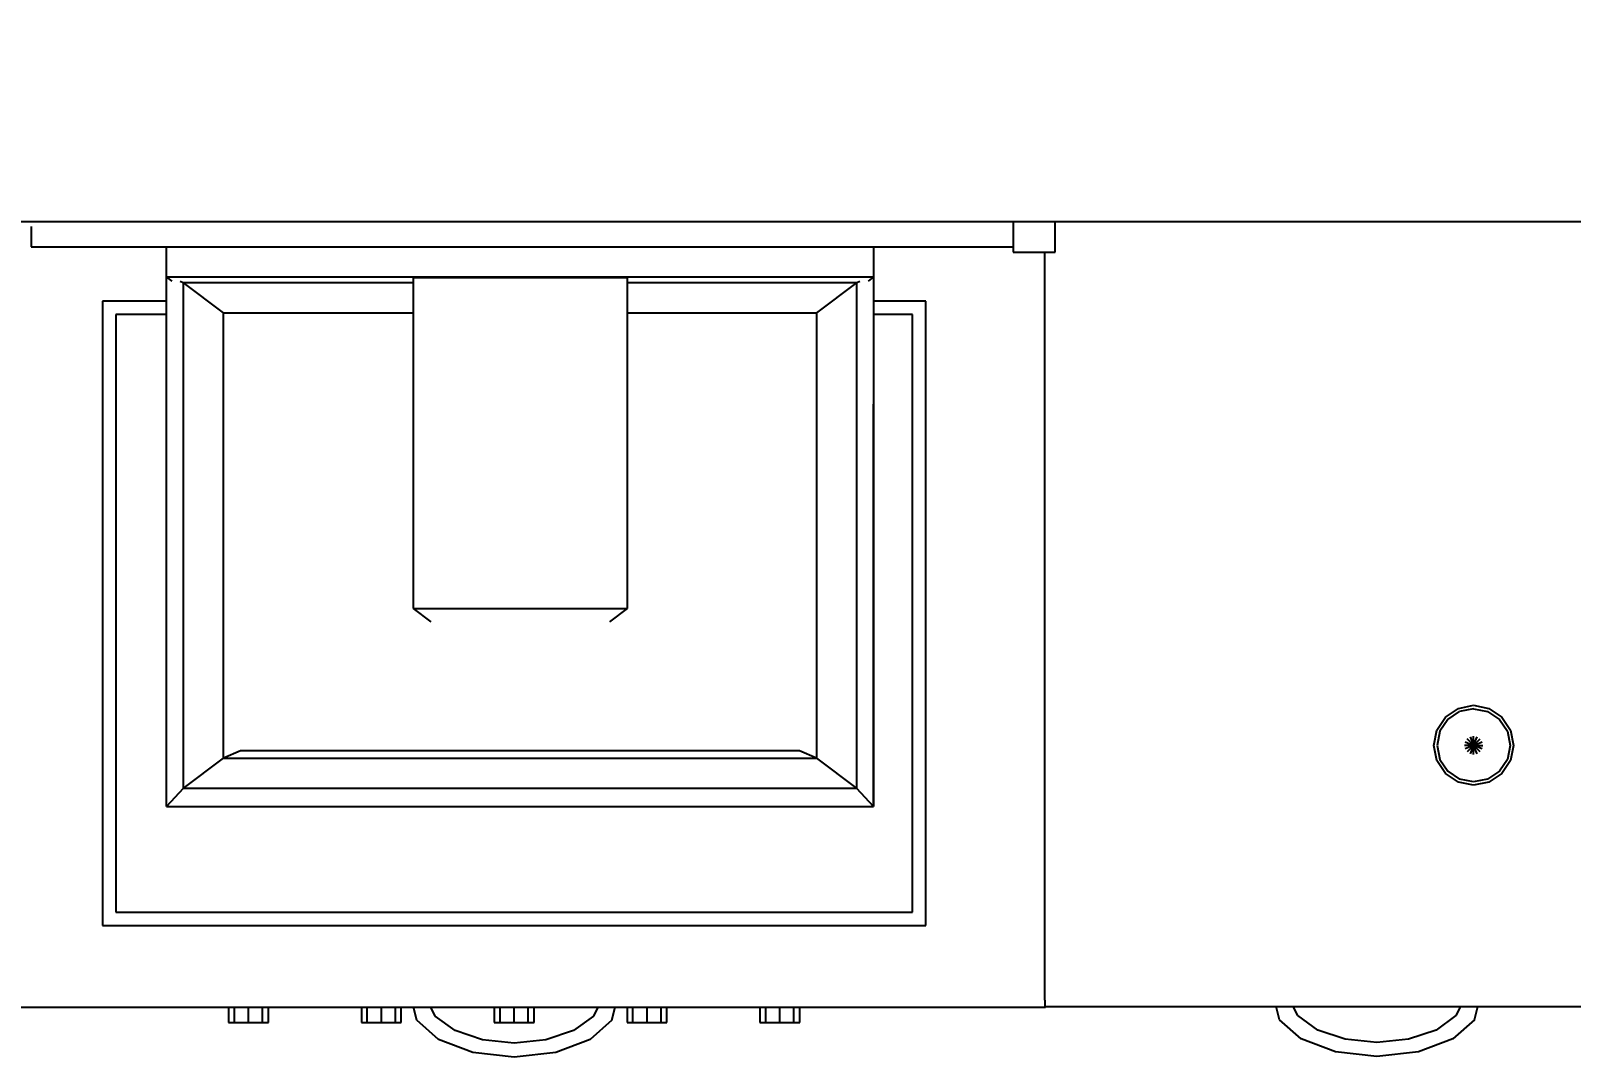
# Model space of a CAD drawing. Header units: millimetres. Extents: x 3103 to 179340, y -10977 to 70536.
# Drawn here: x 24081 to 25301, y 52135 to 52948 of the extents above; entities that cross this region are included whole.
import ezdxf

# ---------------------------------------------------------------- set-up
doc = ezdxf.new("R2010")
doc.units = ezdxf.units.MM
doc.header["$LTSCALE"] = 0.5
doc.layers.add('MEBEL', color=1, linetype='Continuous')
doc.styles.add('WROMLATS', font='wromlats.shx', dxfattribs={"bigfont": 'bigfont.shx'})
doc.dimstyles.new('juka', dxfattribs={"dimscale": 100, "dimtxt": 2, "dimasz": 2, "dimexe": 1, "dimexo": 1, "dimgap": 1, "dimtad": 1, "dimtoh": 1, "dimdec": 0, "dimzin": 0, "dimdsep": 46, "dimtxsty": 'WROMLATS', "dimblk": 'OBLIQUE', "dimcen": -3, "dimdle": 1, "dimclrd": 256, "dimclre": 256, "dimclrt": 256, "dimadec": 0, "dimazin": 0, "dimtfac": 1, "dimtdec": 0, "dimtix": 1, "dimtmove": 2, "dimatfit": 3, "dimldrblk": 'ORIGIN2', "dimfxl": 1, "dimtvp": 2.5, "dimtolj": 1, "dimtzin": 0, "dimarcsym": 0})

# ---------------------------------------------------------------- blocks, each defined once
blk = doc.blocks.new('m_131')
for p, q in [((-0.1, 4725.8), (-0.1, 0)), ((-622.4, 2940.2), (-622.4, 2098.2)), ((-3.9, 2901.9), (-20.1, 2901.9)), ((-20.1, 2901.9), (-20.1, 2123.8)), ((-63.1, 2845.4), (-557.7, 2845.4)), ((-557.7, 2845.4), (-557.7, 2192.9)), ((-63.1, 2794.7), (-63.1, 2845.4)), ((-73.7, 2834.9), (-547.1, 2834.9)), ((-547.1, 2834.9), (-547.1, 2203.4)), ((-73.7, 2794.7), (-73.7, 2834.9)), ((-463.4, 2794.8), (-42.5, 2794.7)), ((-449.1, 2781.4), (-463.4, 2794.8)), ((-463.4, 2794.8), (-463.4, 2234.3)), ((-47.3, 2783.9), (-48.4, 2781.4)), ((-44.1, 2794.7), (-47.3, 2790.5)), ((-44.1, 2234.3), (-44.1, 2794.7)), ((-44.1, 2794.7), (-20.4, 2794.7)), ((-48.4, 2781.4), (-449.1, 2781.4)), ((-449.1, 2781.4), (-425.2, 2749.5)), ((-449.1, 2247.7), (-449.1, 2781.4)), ((-72.3, 2749.5), (-48.4, 2781.4)), ((-48.4, 2781.4), (-48.4, 2598.9)), ((-425.2, 2749.5), (-72.3, 2749.5)), ((-419.3, 2736.1), (-425.2, 2749.5)), ((-425.2, 2749.5), (-425.2, 2279.6)), ((-72.3, 2749.5), (-72.3, 2598.9)), ((-622.4, 2745.5), (-634.5, 2745.5)), ((-634.5, 2745.5), (-634.5, 2713.9)), ((-634.5, 2740.8), (-622.4, 2740.8)), ((-419.3, 2293), (-419.3, 2736.1)), ((-634.5, 2729.7), (-622.4, 2729.7)), ((-634.5, 2718.5), (-622.4, 2718.5)), ((-634.5, 2713.9), (-622.4, 2713.9)), ((-622.4, 2640.2), (-634.5, 2640.2)), ((-634.5, 2640.2), (-634.5, 2608.6)), ((-634.5, 2635.6), (-622.4, 2635.6)), ((-634.5, 2624.4), (-622.4, 2624.4)), ((-634.5, 2613.3), (-622.4, 2613.3)), ((-634.5, 2608.6), (-622.4, 2608.6)), ((-648, 2579.2), (-632.8, 2596.3)), ((-632.8, 2596.3), (-622.4, 2599)), ((-317.1, 2584.9), (-306.6, 2598.9)), ((-306.6, 2598.9), (-44.3, 2598.9)), ((-306.6, 2598.9), (-306.6, 2429.6)), ((-44.3, 2598.9), (-44.3, 2429.6)), ((-658.3, 2551.9), (-648, 2579.2)), ((-640.9, 2566), (-629.5, 2581.7)), ((-629.5, 2581.7), (-622.4, 2585.3)), ((-648.2, 2544.2), (-640.9, 2566)), ((-662, 2519.1), (-658.3, 2551.9)), ((-650.8, 2519.1), (-648.2, 2544.2)), ((-622.4, 2535), (-634.5, 2535)), ((-634.5, 2535), (-634.5, 2503.4)), ((-634.5, 2530.3), (-622.4, 2530.3)), ((-658.3, 2486.2), (-662, 2519.1)), ((-648.2, 2494), (-650.8, 2519.1)), ((-634.5, 2519.2), (-622.4, 2519.2)), ((-634.5, 2508), (-622.4, 2508)), ((-634.5, 2503.4), (-622.4, 2503.4)), ((-640.9, 2472.1), (-648.2, 2494)), ((-648, 2459), (-658.3, 2486.2)), ((-629.5, 2456.4), (-640.9, 2472.1)), ((-632.8, 2441.8), (-648, 2459)), ((-622.4, 2452.8), (-629.5, 2456.4)), ((-632.8, 2441.8), (-622.4, 2439.2)), ((-306.6, 2429.6), (-317.1, 2443.6)), ((-622.4, 2429.7), (-634.5, 2429.7)), ((-634.5, 2429.7), (-634.5, 2398.1)), ((-44.3, 2429.6), (-306.6, 2429.6)), ((-72.3, 2429.6), (-72.3, 2279.6)), ((-48.4, 2429.6), (-48.4, 2247.7)), ((-634.5, 2425.1), (-622.4, 2425.1)), ((-634.5, 2413.9), (-622.4, 2413.9)), ((-634.5, 2402.8), (-622.4, 2402.8)), ((-634.5, 2398.1), (-622.4, 2398.1)), ((-622.4, 2324.5), (-634.5, 2324.5)), ((-634.5, 2324.5), (-634.5, 2292.9)), ((-634.5, 2319.8), (-622.4, 2319.8)), ((-634.5, 2308.7), (-622.4, 2308.7)), ((-634.5, 2297.5), (-622.4, 2297.5)), ((-634.5, 2292.9), (-622.4, 2292.9)), ((-425.2, 2279.6), (-419.3, 2293)), ((-425.2, 2279.6), (-449.1, 2247.7)), ((-72.3, 2279.6), (-425.2, 2279.6)), ((-48.4, 2247.7), (-72.3, 2279.6)), ((-463.4, 2234.3), (-449.1, 2247.7)), ((-449.1, 2247.7), (-48.4, 2247.7)), ((-48.4, 2247.7), (-47.3, 2245.2)), ((-44.1, 2234.3), (-463.4, 2234.3)), ((-463.4, 2234.3), (-144.7, 2234.3)), ((-73.7, 2203.4), (-73.7, 2234.3)), ((-63.1, 2192.9), (-63.1, 2234.3)), ((-47.3, 2238.5), (-44.1, 2234.3)), ((-20.4, 2234.3), (-44.1, 2234.3)), ((-547.1, 2203.4), (-73.7, 2203.4)), ((-557.7, 2192.9), (-63.1, 2192.9)), ((0, 2123.8), (-24.4, 2123.8)), ((-24.4, 2123.8), (-24.4, 2090.4)), ((-622.4, 2098.2), (-622, 2098.2)), ((-616.8, 2098.6), (-622, 2098.6)), ((-622, 2098.6), (-622, 1097.2)), ((-616.8, 2098.6), (-24.4, 2098.6)), ((-24.4, 2090.4), (0, 2090.4)), ((-647.6, 1895.6), (-632.4, 1912.7)), ((-632.4, 1912.7), (-622, 1915.4)), ((-657.9, 1868.3), (-647.6, 1895.6)), ((-640.5, 1882.4), (-629.1, 1898.1)), ((-629.1, 1898.1), (-622, 1901.7)), ((-647.8, 1860.6), (-640.5, 1882.4)), ((-661.6, 1835.5), (-657.9, 1868.3)), ((-650.4, 1835.5), (-647.8, 1860.6)), ((-657.9, 1802.6), (-661.6, 1835.5)), ((-647.8, 1810.4), (-650.4, 1835.5)), ((-640.5, 1788.5), (-647.8, 1810.4)), ((-647.6, 1775.4), (-657.9, 1802.6)), ((-629.1, 1772.8), (-640.5, 1788.5)), ((-437.3, 1781.2), (-427.1, 1788)), ((-426.1, 1785.6), (-435.5, 1779.3)), ((-427.1, 1788), (-415, 1790.4)), ((-415, 1787.8), (-426.1, 1785.6)), ((-415, 1790.4), (-402.9, 1788)), ((-403.9, 1785.6), (-415, 1787.8)), ((-394.5, 1779.3), (-403.9, 1785.6)), ((-402.9, 1788), (-392.6, 1781.2)), ((-632.4, 1758.2), (-647.6, 1775.4)), ((-622, 1769.2), (-629.1, 1772.8)), ((-446.6, 1758.8), (-444.2, 1770.9)), ((-444.2, 1770.9), (-437.3, 1781.2)), ((-435.5, 1779.3), (-441.7, 1769.9)), ((-394.5, 1779.3), (-388.2, 1769.9)), ((-392.6, 1781.2), (-385.7, 1770.9)), ((-385.7, 1770.9), (-383.3, 1758.8)), ((-632.4, 1758.2), (-622, 1755.6)), ((-444.2, 1746.7), (-446.6, 1758.8)), ((-444, 1758.8), (-441.7, 1769.9)), ((-441.7, 1747.7), (-444, 1758.8)), ((-422.3, 1758.8), (-415, 1758.8)), ((-415, 1758.8), (-421.7, 1761.6)), ((-421.7, 1756), (-415, 1758.8)), ((-415, 1758.8), (-420.1, 1764)), ((-420.1, 1753.6), (-415, 1758.8)), ((-415, 1758.8), (-417.8, 1765.5)), ((-417.8, 1752), (-415, 1758.8)), ((-415, 1758.8), (-415, 1766.1)), ((-412.2, 1765.5), (-415, 1758.8)), ((-415, 1758.8), (-409.8, 1764)), ((-408.2, 1761.6), (-415, 1758.8)), ((-415, 1758.8), (-407.7, 1758.8)), ((-415, 1758.8), (-408.2, 1756)), ((-415, 1758.8), (-409.8, 1753.6)), ((-415, 1758.8), (-412.2, 1752)), ((-415, 1758.8), (-415, 1751.5)), ((-386, 1758.8), (-388.2, 1769.9)), ((-386, 1758.8), (-388.2, 1747.7)), ((-383.3, 1758.8), (-385.7, 1746.7)), ((-437.3, 1736.4), (-444.2, 1746.7)), ((-435.5, 1738.3), (-441.7, 1747.7)), ((-388.2, 1747.7), (-394.5, 1738.3)), ((-385.7, 1746.7), (-392.6, 1736.4)), ((-427.1, 1729.6), (-437.3, 1736.4)), ((-426.1, 1732), (-435.5, 1738.3)), ((-394.5, 1738.3), (-403.9, 1732)), ((-392.6, 1736.4), (-402.9, 1729.6)), ((-415, 1727.2), (-427.1, 1729.6)), ((-415, 1729.8), (-426.1, 1732)), ((-403.9, 1732), (-415, 1729.8)), ((-402.9, 1729.6), (-415, 1727.2))]:
    blk.add_line(p, q)
blk = doc.blocks.new('_Oblique')
at = {"color": 0, "lineweight": -2}
blk.add_line((-0.5, -0.5), (0.5, 0.5), dxfattribs=at)
blk = doc.blocks.new('*D734')
at = {"layer": 'Defpoints', "color": 0, "transparency": 16777216}
for p in [(22257, 53192.7), (22257, 52796.7), (26982.8, 52796.7)]:
    blk.add_point(p, dxfattribs=at)
at = {"layer": 'MEBEL', "lineweight": -2, "transparency": 16777216}
for p, q in [((22257, 52896.7), (22257, 53292.7)), ((26982.8, 52896.7), (26982.8, 53292.7)), ((27082.8, 53192.7), (22157, 53192.7))]:
    blk.add_line(p, q, dxfattribs=at)
at = {"layer": 'MEBEL', "lineweight": -2, "transparency": 16777216, "xscale": 200, "yscale": 200, "zscale": 200, "rotation": 180}
blk.add_blockref('_Oblique', (22257, 53192.7), dxfattribs=at)
at = {"layer": 'MEBEL', "lineweight": -2, "transparency": 16777216, "xscale": 200, "yscale": 200, "zscale": 200}
blk.add_blockref('_Oblique', (26982.8, 53192.7), dxfattribs=at)
at = {"layer": 'MEBEL', "transparency": 16777216, "insert": (24619.9, 53392.7), "char_height": 200, "attachment_point": 5, "style": 'WROMLATS'}
blk.add_mtext('\\A1;4726', dxfattribs=at)
blk = doc.blocks.new('_Origin2')
at = {"color": 0, "linetype": 'ByBlock', "lineweight": -2}
blk.add_line((-0.5, 0), (-1, 0), dxfattribs=at)
for radius in [0.5, 0.25]:
    blk.add_circle((0, 0), radius, dxfattribs=at)

msp = doc.modelspace()

# ---------------------------------------------------------------- block references
at = {"layer": 'MEBEL', "rotation": 90}
msp.add_blockref('m_131', (26982.8, 52796.7), dxfattribs=at)

# ---------------------------------------------------------------- dimensions: what is measured, and where the dimension line sits
at = {"layer": 'MEBEL'}
dim = msp.add_linear_dim(base=(22257, 53192.7), p1=(26982.8, 52796.7), p2=(22257, 52796.7), dimstyle='juka', dxfattribs=at)
dim.commit()
dim.dimension.update_dxf_attribs({"geometry": '*D734', "text_midpoint": (24619.9, 53392.7)})

doc.saveas('drawing.dxf')
